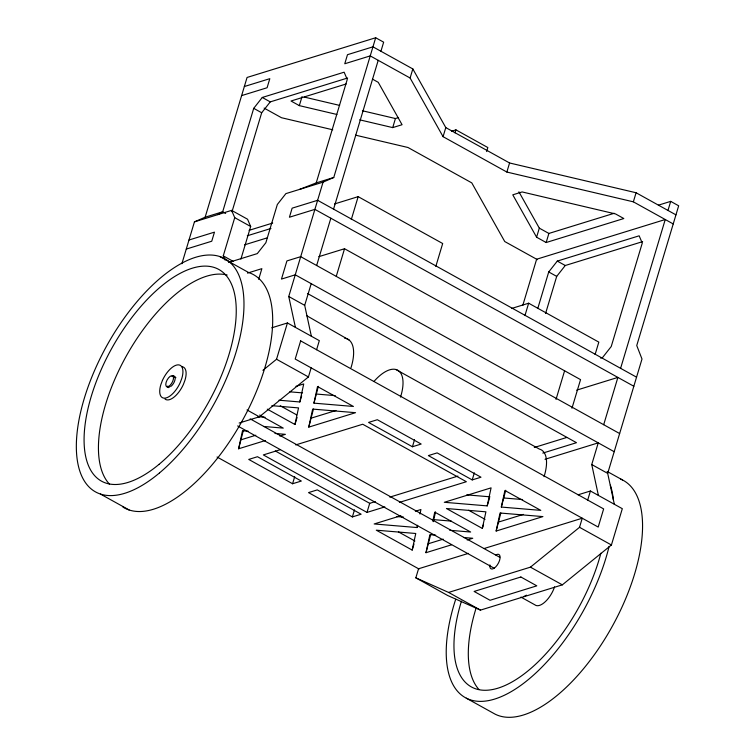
<?xml version="1.0" encoding="UTF-8"?>
<svg xmlns="http://www.w3.org/2000/svg" width="755" height="755" viewBox="0 0 755 755"><rect width="100%" height="100%" fill="white"/><g stroke="black" fill="none" stroke-linecap="round" stroke-linejoin="round"><path stroke-width="1.13" d="M265.345 440.533L238.618 448.781L242.515 430.746L248.31 431.237M238.618 448.781L243.289 430.69M267.279 409.153L294.95 424.499L298.536 407.908L271.838 405.671M278.963 400.216L299.82 401.962L303.718 383.936L295.922 386.343M308.776 427.122L312.664 409.087L355.539 412.683L308.776 427.122L313.448 409.031M313.948 403.151L317.534 386.551L353.416 406.454L313.948 403.151L318.346 386.334M412.173 550.084L415.76 533.492L376.292 530.18L412.173 550.084L413.985 544.034M400.896 515.703L374.169 523.961L417.043 527.547L417.524 525.291M419.959 514.023L420.941 509.521L415.373 511.239M451.603 544.789L425.99 552.698L429.888 534.672L435.682 535.153M432.841 520.988L434.757 512.135L470.639 532.03L449.744 530.284M425.99 552.698L430.661 534.615M433.285 521.667L435.569 511.909M482.332 528.424L485.909 511.824L446.45 508.521L482.332 528.424L483.54 524.395M487.192 505.888L491.09 487.853L444.317 502.292L487.192 505.888L489.617 497.819M496.148 531.039L500.046 513.013L542.92 516.599L496.148 531.039L500.82 512.947M501.329 507.067L504.906 490.476L540.788 510.371L501.329 507.067L505.718 490.25M181.88 263.721L194.441 221.857L205.143 217.204L222.678 211.787L225.669 213.448M205.143 217.204L247.064 77.463L375.679 37.75L383.653 42.176L380.935 51.246M299.678 189.363L316.213 182.908L347.253 79.464L344.129 72.197L262.278 97.461L253.718 108.343L222.678 211.787L217.827 214.637M232.002 211.711L261.683 112.769L270.252 101.887L347.621 78.001M225.047 260.031L223.263 255.869L234.73 217.657L231.606 210.381L194.441 221.857M240.902 259.097L250.679 226.5L247.555 219.224L231.606 210.381M336.909 114.477L299.329 105.624L302.057 96.555M258.663 279.331L261.872 268.657L247.47 273.102M295.403 327.377L288.75 296.498L323.065 182.144L333.757 177.491L375.679 37.75M262.9 370.327L276.538 359.257L287.428 322.961L319.318 340.647L316.6 349.725M311.353 336.22L304.699 305.341L311.202 283.663M316.647 265.515L330.841 218.214M333.559 209.144L378.208 60.325M351.301 219.516L358.163 196.649L442.685 243.525L435.824 266.392M336.286 276.236L344.535 248.735L580.548 379.633L571.969 408.228M299.82 401.962L301.641 395.913M239.156 423.036L259.343 416.807L308.436 376.943L311.154 367.874M294.95 424.499L297.074 417.449M359.691 119.837L392.713 127.604L395.431 118.535L398.555 117.572M410.107 78.01L412.825 68.931L372.961 46.829L347.489 54.69L344.761 63.76L370.233 55.898L410.107 78.01L443.072 136.674L506.85 172.046L633.36 201.83L673.224 223.942M292.572 483.747L301.339 481.048L257.493 456.718L248.716 459.427L292.572 483.747L294.695 476.698M443.072 136.674L445.79 127.595L412.825 68.931M455.038 132.88L455.945 129.86L487.834 147.546L486.626 151.576M352.377 516.92L361.145 514.212L317.289 489.891L308.521 492.6L352.377 516.92L354.491 509.861M280.086 449.744L263.335 454.916L366.987 512.409L369.714 503.33L375.292 501.603M412.419 446.752L421.186 444.044L377.34 419.723L368.563 422.423L412.419 446.752L414.542 439.693M506.85 172.046L509.578 162.976L445.79 127.595M417.043 527.547L417.647 525.527M578.085 494.808L590.419 490.995L622.309 508.691L611.418 544.987L562.333 584.851L480.482 610.115L447.724 595.525L415.835 577.839L418.553 568.77L468.383 553.377M536.597 237.212L512.777 194.828L522.13 191.94L615.514 213.929L623.828 218.535L546.158 242.525L536.597 237.212L539.315 228.142L518.902 191.808M522.781 305.416L536.635 259.229L665.249 219.516L620.601 368.336M472.224 479.916L480.992 477.207L437.136 452.887L428.368 455.595L472.224 479.916L474.338 472.856M546.158 242.525L548.885 233.446L614.174 213.287M524.942 315.571L528.651 303.208L598.819 342.119L595.11 354.482M537.938 307.946L548.725 271.96L557.294 261.088L639.145 235.815L642.269 243.082L611.229 346.526L602.66 357.408L600.546 358.068M545.572 313.495L556.699 276.387L565.269 265.505L642.637 241.619M556.02 399.386L564.598 370.78M633.36 201.83L636.078 192.751L509.578 162.976M598.394 495.422L591.741 464.542L598.243 442.855L545.016 459.295M603.689 424.706L617.883 377.415L576.65 390.146M667.977 210.447L670.695 201.368L678.669 205.794L636.748 345.535L641.995 359.031L607.69 473.385L614.334 504.265M415.835 577.839L448.593 592.43L530.435 567.156L579.529 527.301L582.247 518.223L483.964 548.574M587.692 500.074L590.419 490.995M244.346 86.532L269.818 78.671L267.091 87.75L241.619 95.611M346.168 83.984L291.015 101.01L299.329 105.624M392.713 127.604L402.066 124.717L378.246 82.333L372.508 79.152M451.556 131.21L455.945 129.86M316.213 182.908L333.757 177.491M323.065 182.144L285.89 193.62L277.33 204.501L265.864 242.723L257.295 253.605L228.595 262.466M188.995 240.005L214.467 232.144L211.749 241.222L186.277 249.084M249.075 230.332L272.687 223.046M334.55 203.944L358.163 196.649M247.3 235.777L270.941 228.472M244.582 244.846L267.091 237.9M318.799 256.681L344.535 248.735M658.398 205.171L670.695 201.368M271.743 327.802L287.428 322.961M511.767 308.418L528.651 303.208M241.345 439.703L255.822 435.239M311.494 418.043L335.994 410.484M279.822 436.06L285.39 434.342L274.962 433.464M295.715 444.921L362.721 424.234L466.373 481.718L399.376 502.405M534.304 447.479L566.863 437.428M389.816 497.12L457.926 476.094M542.807 453.094L576.49 442.694L307.455 293.478M366.987 512.409L384.852 506.888M428.717 543.628L443.194 539.155M498.866 521.969L523.366 514.4M467.194 539.976L472.762 538.258L463.495 537.485M289.797 391.826L302.547 392.893M316.675 394.072L335.248 395.629M258.125 416.703L265.09 417.288M263.533 426.462L283.257 428.113L259.682 415.033M466.741 494.874L489.919 496.809M504.047 497.998L522.62 499.546M396.592 516.533L403.538 517.109M433.898 519.657L451.301 521.11M304.331 97.084L339.637 105.398M362.409 110.758L395.431 118.535M332.776 129.794L281.483 117.723L264.108 108.088M355.567 135.164L407.993 147.499L471.781 182.88L504.746 241.543L537.456 259.682M636.078 192.751L675.952 214.864M539.315 228.142L548.885 233.446M262.278 97.461L270.252 101.887M557.294 261.088L565.269 265.505M253.718 108.343L261.683 112.769M548.725 271.96L556.699 276.387M636.55 377.179L317.619 200.302L292.138 208.163L289.42 217.232L314.892 209.371L633.832 386.258M234.73 217.657L250.679 226.5M619.638 433.549L300.707 256.672L286.919 260.919L281.473 279.076L295.262 274.82L614.192 451.707M223.263 255.869L233.229 261.4M219.913 256.596L248.621 272.517A133.314 61.023 -61 0 1 244.243 417.156A133.314 61.023 -61 0 1 122.914 507.058M607.105 471.422L622.488 479.953M288.75 296.498L304.699 305.341M591.741 464.542L607.69 473.385M395.846 369.488L539.372 449.083A36.919 16.903 -61 0 1 544.044 476.679M276.538 359.257L308.436 376.943M579.529 527.301L611.418 544.987M280.247 405.765L296.649 414.863M468.647 510.248L485.05 519.346M246.998 409.956L259.343 416.807M530.435 567.156L562.333 584.851M172.81 375.962A6.153 2.812 -61 0 1 169.979 385.399A6.153 2.812 -61 0 1 166.138 382.304A6.153 2.812 -61 0 1 172.81 375.962L175.906 377.679M250.16 418.865L499.744 557.284M166.477 386.475L168.535 387.626M237.636 425.943L494.44 568.373M275.292 450.961L369.714 503.33M520.931 597.092L534.889 604.831A18.46 8.447 -61 0 0 554.576 586.88M398.498 531.916L414.901 541.005M217.053 457.011L419.044 569.034M448.593 592.43L480.482 610.115M100.415 494.044L129.124 509.965M466.297 698.177L495.006 714.098A133.314 61.023 -61 0 0 614.296 622.601A133.314 61.023 -61 0 0 620.563 479.066M306.577 315.628L349.159 340.052M495.846 555.01A8.201 3.756 -61 0 1 500.037 558.37A8.201 3.756 -61 0 1 494.063 568.279A8.201 3.756 -61 0 1 489.872 564.919M344.648 338.193A41.015 18.554 -60.2 0 1 351.028 367.657M374.018 381.398A36.919 16.903 -61 0 1 397.904 370.337A36.919 16.903 -61 0 1 400.527 397.083M526.433 595.157A18.46 8.447 -61 0 1 523.545 596.554M478.859 689.4A121.008 55.389 -61 0 1 476.141 607.983M600.876 553.226A121.008 55.389 -61 0 1 499.659 687.616A121.008 55.389 -61 0 1 461.437 601.15M610.351 485.163A133.314 61.023 -61 0 1 613.381 499.904M609.077 546.478A133.314 61.023 -61 0 1 496.592 698.441A133.314 61.023 -61 0 1 455.699 599.281M181.974 366.666A18.46 8.447 -61 0 1 185.041 380.029L183.418 384.37A18.46 8.447 -61 0 1 165.015 399.055M171.998 376.528A6.153 2.812 -61 0 1 174.839 380.426L174.292 381.879A6.153 2.812 -61 0 1 170.658 386.494M169.696 386.956A6.153 2.812 -61 0 1 168.846 387.051M168.157 386.768A6.153 2.812 -61 0 1 167.695 386.126M109.56 484.229A121.008 55.389 -61 0 1 126.821 355.086A121.008 55.389 -61 0 1 227.161 275.046M300.65 340.873L295.205 359.031L598.196 527.066L603.641 508.917L300.65 340.873M162.429 380.426L160.806 384.757A18.46 8.447 -61 0 0 165.1 398.13A18.46 8.447 -61 0 0 180.228 382.596L181.851 378.264A18.46 8.447 -61 0 0 177.557 364.891A18.46 8.447 -61 0 0 162.429 380.426M520.874 576.999L474.102 591.439L490.052 600.282L536.814 585.842L520.874 576.999M158.975 464.4A121.008 55.389 -61 0 0 226.66 276.113A121.008 55.389 -61 0 0 94.866 385.446A121.008 55.389 -61 0 0 158.975 464.4M159.503 472.913A133.314 61.023 -61 0 0 233.097 265.637A133.314 61.023 -61 0 0 87.891 387.409A133.314 61.023 -61 0 0 159.503 472.913"/></g></svg>
